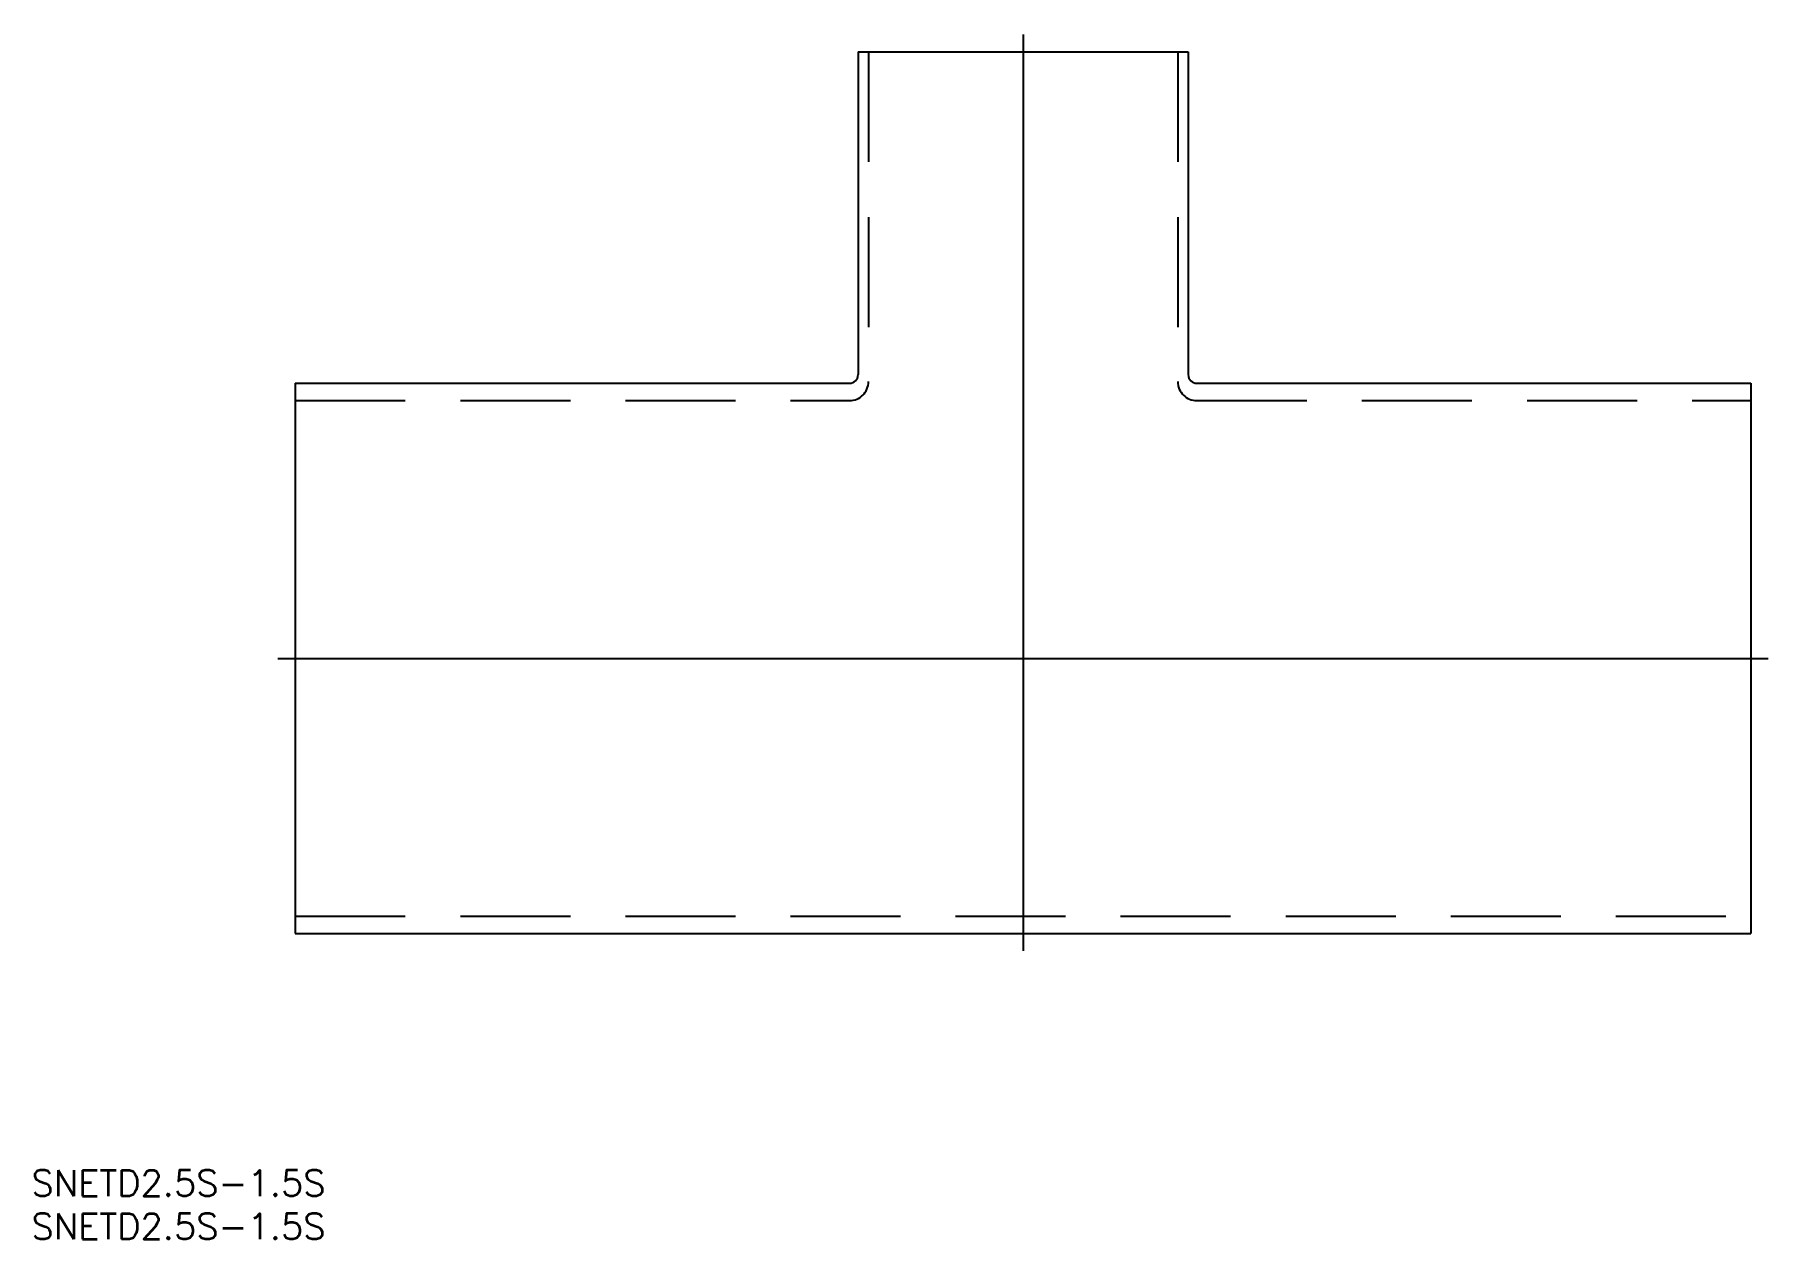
# Model space of a CAD drawing. Extents: x -114 to 86, y -67 to 72.
import ezdxf

# ---------------------------------------------------------------- set-up
doc = ezdxf.new("R2010")
doc.units = 0
doc.linetypes.add('CENTER', pattern=[50.8, 31.75, -6.35, 6.35, -6.35])
doc.linetypes.add('DASHED', pattern=[19.05, 12.7, -6.35])
doc.layers.get('0').update_dxf_attribs({"linetype": 'CONTINUOUS'})
doc.layers.add('CENTER', color=1, linetype='CENTER')
doc.styles.get("Standard").update_dxf_attribs({"font": 'txt.shx', "height": 3, "bigfont": 'bigfont.shx'})

# ---------------------------------------------------------------- blocks, each defined once
blk = doc.blocks.new('*U9')
at = {"color": 7, "linetype": 'CONTINUOUS'}
blk.add_text('SNETD2.5S-1.5S', height=3, dxfattribs=at).set_placement((-114.46, -62.07))
blk = doc.blocks.new('*U10')
at = {"color": 7, "linetype": 'CONTINUOUS'}
blk.add_text('SNETD2.5S-1.5S', height=3, dxfattribs=at).set_placement((-114.46, -67.07))

msp = doc.modelspace()

# ---------------------------------------------------------------- linework, layer by layer
for p, q in [((-19.05, 70), (19.05, 70)), ((-19.05, 70), (-19.05, 32.75)), ((19.05, 70), (19.05, 32.75)), ((-84, 31.75), (-20.05, 31.75)), ((-84, 31.75), (-84, -31.75)), ((20.05, 31.75), (84, 31.75)), ((-84, -31.75), (84, -31.75))]:
    msp.add_line(p, q)
at = {"color": 3, "linetype": 'DASHED'}
for p, q in [((-17.85, 70), (-17.85, 31.95)), ((17.85, 70), (17.85, 31.95)), ((-84, 29.75), (-20.05, 29.75)), ((20.05, 29.75), (84, 29.75)), ((-84, -29.75), (84, -29.75))]:
    msp.add_line(p, q, dxfattribs=at)
at = {"color": 7, "linetype": 'CONTINUOUS'}
msp.add_line((84, 31.75), (84, -31.75), dxfattribs=at)
for centre, start, end in [((-20.05, 32.75), 270, 0), ((20.05, 32.75), 180, 270)]:
    msp.add_arc(centre, 1, start, end)
at = {"color": 3, "linetype": 'DASHED'}
for centre, start, end in [((-20.05, 31.95), 270, 0), ((20.05, 31.95), 180, 270)]:
    msp.add_arc(centre, 2.2, start, end, dxfattribs=at)
at = {"layer": 'CENTER', "color": 1, "linetype": 'CONTINUOUS'}
for p, q in [((0, 72), (0, -33.75)), ((-86, 0), (86, 0))]:
    msp.add_line(p, q, dxfattribs=at)

# ---------------------------------------------------------------- block references
at = {"color": 7, "linetype": 'CONTINUOUS'}
for name in ['*U9', '*U10']:
    msp.add_blockref(name, (0, 0), dxfattribs=at)

doc.saveas('drawing.dxf')
